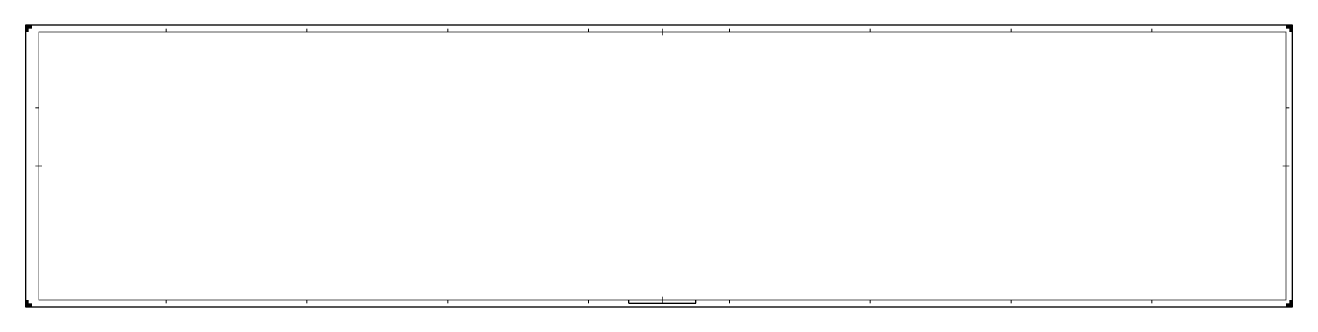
# Model space of a CAD drawing. Extents: x -20 to 1870, y -10 to 410.
import ezdxf

# ---------------------------------------------------------------- set-up
doc = ezdxf.new("R2010")
doc.units = 0
for name, color, linetype, lineweight in [('to-xx-kader', 7, 'CONTINUOUS', 25), ('to-xx-snijrand', 7, 'CONTINUOUS', 25), ('to-xx-vouwmerk', 7, 'CONTINUOUS', 18)]:
    doc.layers.add(name, color=color, linetype=linetype, lineweight=lineweight)

msp = doc.modelspace()

# ---------------------------------------------------------------- hatches: boundary and pattern name
at = {"layer": 'to-xx-snijrand'}
for points in [[(-10, 410), (-20, 410), (-20, 400), (-15, 400), (-15, 405), (-10, 405)], [(1870, 400), (1870, 410), (1860, 410), (1860, 405), (1865, 405), (1865, 400)], [(-20, 0), (-20, -10), (-10, -10), (-10, -5), (-15, -5), (-15, 0)], [(1860, -10), (1870, -10), (1870, 0), (1865, 0), (1865, -5), (1860, -5)]]:
    msp.add_hatch(color=256, dxfattribs=at).paths.add_polyline_path(points)

# ---------------------------------------------------------------- linework, layer by layer
at = {"layer": 'to-xx-kader'}
for p, q in [((880, -5), (880, 0)), ((980, -5), (980, 0)), ((880, -5), (980, -5))]:
    msp.add_line(p, q, dxfattribs=at)
at = {"layer": 'to-xx-kader', "const_width": 0.7}
msp.add_lwpolyline([(0, 0), (1860, 0), (1860, 400), (0, 400)], close=True, dxfattribs=at)
at = {"layer": 'to-xx-kader', "const_width": 0.7, "flags": 128}
for points in [[(930, 405), (930, 395)], [(-5, 200), (5, 200)], [(1865, 200), (1855, 200)], [(930, -5), (930, 5)]]:
    msp.add_lwpolyline(points, dxfattribs=at)
at = {"layer": 'to-xx-snijrand'}
for p, q in [((1870, 410), (-20, 410)), ((-20, 410), (-20, -10)), ((1870, -10), (1870, 410)), ((-20, -10), (1870, -10))]:
    msp.add_line(p, q, dxfattribs=at)
at = {"layer": 'to-xx-vouwmerk', "flags": 128}
for points in [[(190, 400), (190, 405)], [(400, 400), (400, 405)], [(610, 400), (610, 405)], [(820, 400), (820, 405)], [(1030, 400), (1030, 405)], [(1240, 400), (1240, 405)], [(1450, 400), (1450, 405)], [(1660, 400), (1660, 405)], [(0, 287), (-5, 287)], [(1860, 287), (1865, 287)], [(190, 0), (190, -5)], [(400, 0), (400, -5)], [(610, 0), (610, -5)], [(820, 0), (820, -5)], [(1030, 0), (1030, -5)], [(1240, 0), (1240, -5)], [(1450, 0), (1450, -5)], [(1660, 0), (1660, -5)]]:
    msp.add_lwpolyline(points, dxfattribs=at)

doc.saveas('drawing.dxf')
